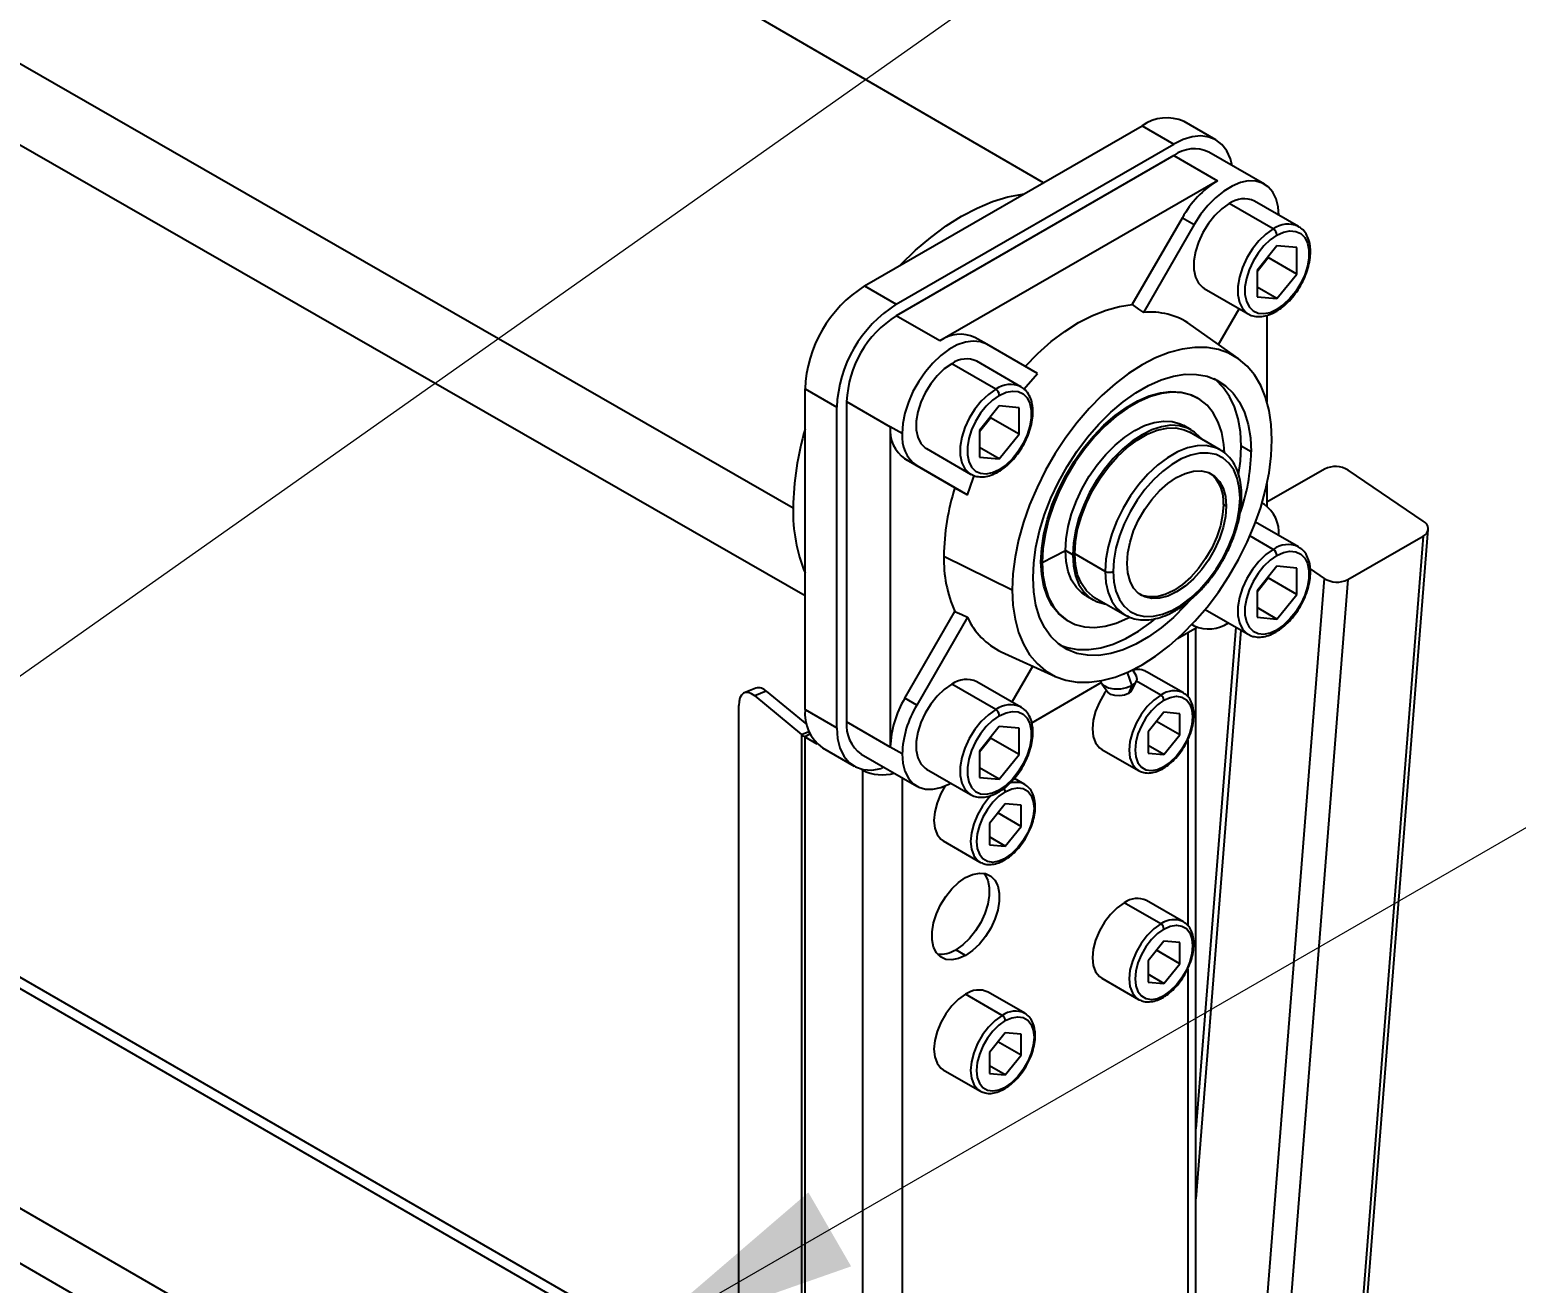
# Model space of a CAD drawing. Header units: millimetres. Extents: x 2 to 418, y 2 to 295.
# Drawn here: x 348.82 to 366.49, y 236.73 to 251.64 of the extents above; entities that cross this region are included whole.
import ezdxf

# ---------------------------------------------------------------- set-up
doc = ezdxf.new("R2010")
doc.units = ezdxf.units.MM
doc.styles.add('SLDTEXTSTYLE0', font='TXT', dxfattribs={"width": 0.75})
doc.dimstyles.new('SLDDIMSTYLE0', dxfattribs={"dimtxt": 3.175, "dimasz": 3.302, "dimexe": 0, "dimexo": 0.0625, "dimgap": 0.79375, "dimtad": 0, "dimtih": 1, "dimtoh": 1, "dimlfac": 15, "dimrnd": 1e-09, "dimzin": 4, "dimdsep": 46, "dimtxsty": 'SLDTEXTSTYLE0', "dimsah": 1, "dimcen": 0.09, "dimadec": 0, "dimazin": 1, "dimtfac": 1, "dimtmove": 0, "dimatfit": 0, "dimfxl": 0, "dimfrac": 2, "dimtolj": 1, "dimtzin": 12, "dimarcsym": 0})
doc.dimstyles.new('SLDDIMSTYLE2', dxfattribs={"dimtxt": 3.175, "dimasz": 3.302, "dimexe": 0, "dimexo": 0.0625, "dimgap": 0.79375, "dimtad": 0, "dimtih": 1, "dimtoh": 1, "dimlfac": 15, "dimrnd": 1e-09, "dimzin": 12, "dimdsep": 46, "dimtxsty": 'SLDTEXTSTYLE0', "dimsah": 1, "dimcen": 0.09, "dimadec": 0, "dimazin": 3, "dimtfac": 1, "dimtmove": 0, "dimatfit": 0, "dimfxl": 0, "dimfrac": 2, "dimtolj": 1, "dimtzin": 12, "dimarcsym": 0})

# ---------------------------------------------------------------- blocks, each defined once
blk = doc.blocks.new('_D_28')
at = {"color": 7, "linetype": 'Continuous', "lineweight": 0}
for p, q in [((345.802, 241.91), (369.566, 258.677)), ((369.566, 258.677), (375.916, 258.677)), ((343.257, 240.114), (338.794, 236.965))]:
    blk.add_line(p, q, dxfattribs=at)
at = {"color": 7, "linetype": 'Continuous', "lineweight": 18}
for points in [[(345.802, 241.91), (348.416, 243.132), (347.83, 243.962)], [(343.257, 240.114), (340.643, 238.891), (341.229, 238.061)]]:
    blk.add_solid(points, dxfattribs=at)
at = {"color": 7, "linetype": 'Continuous', "lineweight": 18, "insert": (375.916, 260.25), "char_height": 3.175, "attachment_point": 1, "style": 'SLDTEXTSTYLE0'}
blk.add_mtext('54.33', dxfattribs=at)
blk = doc.blocks.new('_D_29')
at = {"color": 7, "linetype": 'Continuous', "lineweight": 0}
for p, q in [((355.995, 236.026), (368.248, 243.099)), ((368.248, 243.099), (374.598, 243.099)), ((353.732, 234.72), (349.242, 232.127))]:
    blk.add_line(p, q, dxfattribs=at)
at = {"color": 7, "linetype": 'Continuous', "lineweight": 18}
for points in [[(355.995, 236.026), (358.584, 236.934), (358.076, 237.814)], [(353.732, 234.72), (351.144, 233.812), (351.652, 232.932)]]:
    blk.add_solid(points, dxfattribs=at)
at = {"color": 7, "linetype": 'Continuous', "lineweight": 18, "insert": (374.598, 244.672), "char_height": 3.175, "attachment_point": 1, "style": 'SLDTEXTSTYLE0'}
blk.add_mtext('48.00', dxfattribs=at)

msp = doc.modelspace()

# ---------------------------------------------------------------- linework, layer by layer
at = {"color": 7, "linetype": 'Continuous', "lineweight": 25}
for p, q in [((360.87053, 249.82143), (349.35969, 256.50354)), ((345.89744, 252.85184), (357.89469, 245.95319)), ((346.49326, 251.5382), (358.03611, 244.91171)), ((358.74322, 248.59335), (362.04305, 250.49831)), ((362.04305, 250.49831), (362.42017, 250.2806)), ((362.92013, 250.33011), (362.54301, 250.54781)), ((359.12034, 248.37564), (362.42017, 250.2806)), ((362.42017, 250.14451), (359.12034, 248.23955)), ((362.42017, 250.14451), (362.93872, 249.84516)), ((363.49677, 249.80477), (362.8368, 250.18576)), ((362.93872, 249.84516), (359.63888, 247.94021)), ((363.6034, 249.27092), (363.08014, 249.57299)), ((363.90337, 249.30062), (363.38011, 249.6027)), ((361.92609, 248.3731), (362.52205, 249.40532)), ((362.52205, 249.40532), (362.66347, 249.32368)), ((362.66347, 249.32368), (362.05911, 248.2769)), ((363.64582, 249.07079), (363.41012, 248.77758)), ((363.88152, 249.04971), (363.64582, 249.07079)), ((363.88152, 248.73543), (363.88152, 249.04971)), ((363.41012, 248.76717), (363.54211, 248.93137)), ((363.54211, 248.93137), (363.54211, 248.94178)), ((363.88152, 248.73543), (363.54211, 248.93137)), ((363.41012, 248.77758), (363.41012, 248.46329)), ((363.64582, 248.44222), (363.88152, 248.73543)), ((358.74322, 248.59335), (359.12034, 248.37564)), ((362.78016, 248.56344), (363.30342, 248.26137)), ((363.64582, 248.44222), (363.41012, 248.57828)), ((362.9511, 247.89727), (363.19684, 248.32289)), ((363.41012, 248.46329), (363.64582, 248.44222)), ((359.63888, 247.94021), (359.12034, 248.23955)), ((363.19327, 247.72472), (362.61612, 248.13596)), ((363.30342, 248.26137), (363.30999, 248.25774)), ((363.52797, 248.24388), (363.52797, 247.21662)), ((360.19697, 247.8998), (360.05555, 247.98144)), ((360.80133, 247.5508), (360.19697, 247.8998)), ((360.30356, 247.36597), (359.78031, 247.66804)), ((360.60354, 247.39567), (360.08028, 247.69774)), ((358.03611, 247.36861), (358.41323, 247.1509)), ((358.03611, 243.55808), (358.03611, 247.36861)), ((362.70594, 247.25936), (362.6918, 247.26753)), ((357.24777, 235.43794), (337.0936, 247.07269)), ((358.41323, 243.34038), (358.41323, 247.1509)), ((358.53108, 247.21893), (359.04963, 246.91958)), ((358.53108, 247.21893), (358.53108, 243.40841)), ((360.34599, 247.16584), (360.11029, 246.87263)), ((360.58169, 247.14476), (360.34599, 247.16584)), ((360.58169, 246.83047), (360.58169, 247.14476)), ((359.19105, 246.83794), (359.04963, 246.91958)), ((359.04963, 246.91958), (359.04963, 243.10906)), ((360.11029, 246.86221), (360.24228, 247.02641)), ((360.24228, 247.02641), (360.24228, 247.03682)), ((360.58169, 246.83047), (360.24228, 247.02641)), ((362.62633, 246.88194), (362.53912, 246.93229)), ((360.11029, 246.87263), (360.11029, 246.55834)), ((360.34599, 246.53726), (360.58169, 246.83047)), ((362.97265, 246.64353), (362.60967, 246.85307)), ((359.22222, 246.53807), (359.36364, 246.45643)), ((359.81817, 246.19392), (359.22222, 246.53807)), ((359.48033, 246.65848), (360.00359, 246.35641)), ((360.34599, 246.53726), (360.11029, 246.67333)), ((360.11029, 246.55834), (360.34599, 246.53726)), ((362.97265, 246.64353), (362.95101, 246.6551)), ((363.33941, 246.61993), (363.22156, 246.68796)), ((359.36364, 246.45643), (359.968, 246.10742)), ((360.00359, 246.35641), (360.01016, 246.35278)), ((364.2114, 246.41549), (363.52797, 246.02095)), ((365.38597, 245.79633), (364.49371, 246.40156)), ((359.81817, 246.19392), (359.968, 246.10742)), ((363.52797, 246.24094), (363.52797, 245.97331)), ((363.4968, 245.99423), (363.46871, 246.01046)), ((363.90337, 245.4901), (363.39265, 245.78493)), ((364.62341, 235.34267), (365.44392, 245.69889)), ((364.48976, 245.10207), (365.38543, 245.61913)), ((365.38543, 245.61913), (364.56506, 235.26469)), ((359.68602, 245.38171), (360.4992, 244.98031)), ((360.85511, 245.30551), (360.84097, 245.31367)), ((360.85511, 245.30551), (361.13088, 245.44566)), ((361.21809, 245.39531), (361.13088, 245.44566)), ((361.60464, 245.19937), (361.24166, 245.40892)), ((363.64582, 245.26027), (363.41012, 244.96705)), ((363.41012, 244.95664), (363.54211, 245.12084)), ((363.54211, 245.12084), (363.54211, 245.13125)), ((363.88152, 244.9249), (363.54211, 245.12084)), ((363.88152, 245.23919), (363.64582, 245.26027)), ((363.88152, 244.9249), (363.88152, 245.23919)), ((364.04318, 245.22742), (364.20745, 245.11599)), ((364.20745, 245.11599), (363.38655, 234.75477)), ((363.41012, 244.96705), (363.41012, 244.65277)), ((364.48976, 245.10207), (363.66939, 234.74763)), ((361.37255, 244.91151), (361.45976, 244.86116)), ((361.47643, 244.89003), (361.83941, 244.68048)), ((363.64582, 244.63169), (363.41012, 244.76776)), ((363.64582, 244.63169), (363.88152, 244.9249)), ((359.22222, 243.68985), (359.81817, 244.72207)), ((359.968, 244.65499), (359.36364, 243.6082)), ((361.15859, 244.61164), (361.17273, 244.60348)), ((361.83941, 244.68048), (361.86105, 244.66891)), ((362.79262, 244.74572), (363.30342, 244.45084)), ((363.41012, 244.65277), (363.64582, 244.63169)), ((362.46508, 244.40031), (362.69719, 244.5343)), ((362.63533, 244.5671), (362.66347, 244.55085)), ((362.66347, 244.55085), (362.63533, 244.5671)), ((363.15563, 244.53616), (362.68279, 238.56815)), ((362.68279, 232.33224), (362.68279, 244.52599)), ((363.30342, 244.45084), (363.30999, 244.44721)), ((360.3687, 244.24289), (361.01345, 243.94875)), ((360.49701, 243.64665), (360.74273, 244.07225)), ((360.60354, 243.58515), (360.08028, 243.88722)), ((361.82116, 243.97798), (361.8187, 243.97818)), ((361.82107, 243.97915), (361.82116, 243.97798)), ((361.82116, 243.97798), (361.82851, 243.98222)), ((361.92133, 243.78491), (361.97646, 243.89303)), ((361.97532, 243.95469), (361.93179, 244.02918)), ((362.53361, 243.75438), (362.09756, 244.00611)), ((357.45057, 243.80993), (357.31404, 243.75474)), ((357.57549, 243.77307), (357.43896, 243.71788)), ((357.43896, 243.71788), (357.99581, 243.25879)), ((357.57549, 243.77307), (358.0561, 243.37682)), ((360.30356, 243.55544), (359.78031, 243.85751)), ((360.73077, 243.39911), (361.55629, 243.87567)), ((361.56491, 243.86034), (361.63642, 243.76227)), ((361.92048, 243.83967), (361.88258, 243.74797)), ((357.24777, 224.22235), (357.24777, 243.60333)), ((358.03611, 243.55808), (358.41323, 243.34038)), ((359.36364, 243.6082), (359.22222, 243.68985)), ((359.04963, 243.10906), (358.53108, 243.40841)), ((360.34599, 243.35531), (360.11029, 243.0621)), ((360.58169, 243.33424), (360.34599, 243.35531)), ((362.30232, 243.52351), (362.11376, 243.28894)), ((362.49088, 243.25522), (362.21478, 243.41461)), ((362.49088, 243.50665), (362.30232, 243.52351)), ((362.49088, 243.25522), (362.49088, 243.50665)), ((358.03316, 243.23309), (358.17767, 243.14967)), ((360.11029, 243.05169), (360.24228, 243.21589)), ((360.24228, 243.21589), (360.24228, 243.2263)), ((360.58169, 243.01995), (360.24228, 243.21589)), ((360.58169, 243.01995), (360.58169, 243.33424)), ((362.11376, 243.28894), (362.11376, 243.03751)), ((362.30232, 243.02065), (362.49088, 243.25522)), ((358.24326, 243.10024), (358.62038, 242.88253)), ((358.70371, 243.02687), (359.36367, 242.64588)), ((359.19105, 243.02742), (359.04963, 243.10906)), ((360.11029, 243.0621), (360.11029, 242.74782)), ((360.34599, 242.72674), (360.58169, 243.01995)), ((361.56427, 243.08232), (362.00032, 242.83059)), ((362.30232, 243.02065), (362.11376, 243.1295)), ((362.11376, 243.03751), (362.30232, 243.02065)), ((358.69598, 242.85045), (358.71965, 242.83679)), ((358.97059, 242.87281), (358.93929, 242.85474)), ((359.48033, 242.84796), (360.00359, 242.54589)), ((360.34599, 242.72674), (360.11029, 242.86281)), ((362.00032, 242.83059), (362.0076, 242.82661)), ((360.11029, 242.74782), (360.34599, 242.72674)), ((360.64799, 242.66584), (360.52467, 242.73703)), ((360.00359, 242.54589), (360.01016, 242.54226)), ((360.4167, 242.43496), (360.22814, 242.20039)), ((360.60526, 242.16667), (360.32916, 242.32606)), ((360.60526, 242.4181), (360.4167, 242.43496)), ((360.60526, 242.16667), (360.60526, 242.4181)), ((360.22814, 242.20039), (360.22814, 241.94896)), ((360.4167, 241.9321), (360.60526, 242.16667)), ((359.67865, 241.99378), (360.1147, 241.74205)), ((360.4167, 241.9321), (360.22814, 242.04096)), ((360.22814, 241.94896), (360.4167, 241.9321)), ((360.1147, 241.74205), (360.12198, 241.73807)), ((362.26696, 241.00617), (361.83092, 241.2579)), ((362.53361, 241.03258), (362.09756, 241.2843)), ((359.9453, 240.63206), (359.82745, 240.70009)), ((362.30232, 240.8017), (362.11376, 240.56713)), ((362.49088, 240.78484), (362.30232, 240.8017)), ((362.49088, 240.53341), (362.49088, 240.78484)), ((362.11376, 240.56713), (362.11376, 240.3157)), ((362.49088, 240.53341), (362.21478, 240.6928)), ((362.30232, 240.29884), (362.49088, 240.53341)), ((361.56427, 240.36052), (362.00032, 240.10879)), ((362.30232, 240.29884), (362.11376, 240.4077)), ((360.38135, 239.91763), (359.9453, 240.16935)), ((360.64799, 239.94403), (360.21194, 240.19576)), ((362.11376, 240.3157), (362.30232, 240.29884)), ((362.00032, 240.10879), (362.0076, 240.10481)), ((360.4167, 239.71316), (360.22814, 239.47859)), ((360.60526, 239.6963), (360.4167, 239.71316)), ((360.60526, 239.44487), (360.60526, 239.6963)), ((360.22814, 239.47859), (360.22814, 239.22716)), ((360.60526, 239.44487), (360.32916, 239.60426)), ((360.4167, 239.2103), (360.22814, 239.31915)), ((360.4167, 239.2103), (360.60526, 239.44487)), ((359.67865, 239.27197), (360.1147, 239.02025)), ((360.22814, 239.22716), (360.4167, 239.2103)), ((360.1147, 239.02025), (360.12198, 239.01627))]:
    msp.add_line(p, q, dxfattribs=at)
at = {"color": 8, "linetype": 'Continuous', "lineweight": 25}
for p, q in [((357.24777, 235.30268), (336.89362, 247.05289)), ((363.04242, 245.97496), (363.00943, 245.99401)), ((363.6034, 245.4604), (363.32601, 245.62053)), ((357.24777, 232.69018), (335.15871, 245.44192)), ((357.24777, 232.037), (335.15871, 244.78874)), ((362.58516, 244.46963), (362.58516, 243.7124)), ((363.21843, 244.49991), (362.68279, 237.73924)), ((361.86438, 243.99761), (361.92048, 243.83967)), ((362.26696, 243.72798), (361.97747, 243.8951)), ((357.99581, 243.25879), (358.08255, 243.29385)), ((357.99581, 243.25879), (357.99581, 224.65419)), ((358.03316, 243.23309), (358.09389, 243.26815)), ((358.03316, 243.23309), (358.03316, 224.67575)), ((362.58516, 243.19197), (362.58516, 240.9906)), ((358.71965, 242.83679), (358.7295, 242.84248)), ((358.71965, 242.83679), (358.71965, 225.07205)), ((359.19105, 242.74554), (359.19105, 227.24959)), ((362.58516, 240.47017), (362.58516, 232.27588))]:
    msp.add_line(p, q, dxfattribs=at)
at = {"color": 7, "linetype": 'Continuous', "lineweight": 25, "flags": 128}
for points in [[(363.11321, 250.0262), (363.09267, 250.10461), (363.05021, 250.19847), (362.99223, 250.27425), (362.92017, 250.33008), (362.8358, 250.36459), (362.74119, 250.37692), (362.63868, 250.36677), (362.53079, 250.3344), (362.42017, 250.2806)], [(363.66929, 249.43576), (363.66107, 249.53241), (363.63633, 249.62889), (363.59587, 249.70994), (363.54084, 249.77328), (363.47279, 249.81711), (363.39364, 249.8402), (363.30564, 249.8419), (363.21126, 249.82215), (363.11318, 249.78152), (363.01416, 249.72115), (362.91701, 249.64275), (362.82447, 249.54854), (362.73915, 249.44117), (362.66347, 249.32368)], [(359.15899, 248.83338), (359.17442, 248.84927), (359.34988, 249.01847), (359.53002, 249.17139), (359.7133, 249.30672), (359.89816, 249.4233), (360.08301, 249.52015), (360.26629, 249.59643), (360.44643, 249.6515), (360.62189, 249.68488), (360.63732, 249.6868)], [(363.08014, 249.57299), (362.99193, 249.51136), (362.90757, 249.43102), (362.83076, 249.33546), (362.76485, 249.22888), (362.71271, 249.11592), (362.67664, 249.00153), (362.6582, 248.8907), (362.6582, 248.78827), (362.67664, 248.69874), (362.71271, 248.62599), (362.76485, 248.57323), (362.78016, 248.56344)], [(363.64582, 249.19743), (363.56643, 249.14197), (363.49052, 249.06966), (363.42138, 248.98366), (363.36206, 248.88773), (363.31514, 248.78607), (363.28267, 248.68312), (363.26608, 248.58337), (363.26608, 248.49119), (363.28267, 248.41061), (363.31514, 248.34514), (363.36206, 248.29765), (363.42138, 248.27022), (363.49052, 248.26403), (363.56643, 248.27938), (363.64582, 248.31557)], [(363.64582, 249.19743), (363.72521, 249.23363), (363.80113, 249.24897), (363.87026, 249.24279), (363.92958, 249.21536), (363.9765, 249.16787), (364.00897, 249.1024), (364.02557, 249.02182), (364.02557, 248.92964), (364.00897, 248.82989), (363.9765, 248.72693), (363.92958, 248.62527), (363.87026, 248.52935), (363.80113, 248.44335), (363.72521, 248.37104), (363.64582, 248.31557)], [(360.65151, 247.63729), (360.80491, 247.79209), (360.96337, 247.93138), (361.12523, 248.05371), (361.2888, 248.15779), (361.45237, 248.24256), (361.61423, 248.30711), (361.77269, 248.35077), (361.92609, 248.3731)], [(361.92609, 248.3731), (362.00062, 248.3192), (362.05911, 248.2769)], [(360.19697, 247.8998), (360.12129, 247.92991), (360.03597, 247.93877), (359.94343, 247.92614), (359.84628, 247.89237), (359.74727, 247.83842), (359.64918, 247.76581), (359.55481, 247.67659), (359.4668, 247.57329), (359.38766, 247.45882), (359.31961, 247.33641), (359.26458, 247.20954), (359.22412, 247.08177), (359.19938, 246.95673), (359.19105, 246.83794)], [(363.5869, 246.7628), (363.57844, 246.94427), (363.55316, 247.11398), (363.51134, 247.27009), (363.45342, 247.41087), (363.38006, 247.53478), (363.29205, 247.64048), (363.19035, 247.72679), (363.07608, 247.79277), (362.9505, 247.83771), (362.81497, 247.86111), (362.67099, 247.8627), (362.52012, 247.84249), (362.36403, 247.80067), (362.20442, 247.73773), (362.04305, 247.65433), (361.88167, 247.5514), (361.72206, 247.43007), (361.56597, 247.29167), (361.41511, 247.1377), (361.27112, 246.96986), (361.13559, 246.78999), (361.01001, 246.60006), (360.89574, 246.40214), (360.79405, 246.19841), (360.70603, 245.9911), (360.63267, 245.78248), (360.57476, 245.57484), (360.53293, 245.37044), (360.50765, 245.17154), (360.4992, 244.98031)], [(359.78031, 247.66804), (359.6921, 247.60641), (359.60774, 247.52606), (359.53093, 247.43051), (359.46502, 247.32392), (359.41288, 247.21097), (359.37681, 247.09657), (359.35837, 246.98574), (359.35837, 246.88332), (359.37681, 246.79378), (359.41288, 246.72104), (359.46502, 246.66828), (359.48033, 246.65848)], [(360.64274, 247.36808), (360.66574, 247.39619), (360.80133, 247.5508)], [(360.74668, 245.12318), (360.75545, 245.30203), (360.78163, 245.48858), (360.82486, 245.68031), (360.88458, 245.87463), (360.95995, 246.0689), (361.04998, 246.26051), (361.15343, 246.44686), (361.26891, 246.62542), (361.39487, 246.7938), (361.52958, 246.9497), (361.67125, 247.09102), (361.81794, 247.21585), (361.96767, 247.3225), (362.11842, 247.40952), (362.26816, 247.47575), (362.41485, 247.52029), (362.55651, 247.54253), (362.69123, 247.54217), (362.81718, 247.51922), (362.93267, 247.47399), (363.03612, 247.40709), (363.12614, 247.31942), (363.20152, 247.21217), (363.26123, 247.08679), (363.30447, 246.94498), (363.33064, 246.78865), (363.33941, 246.61993)], [(363.22156, 246.68796), (363.21279, 246.85669), (363.18661, 247.01302), (363.14338, 247.15483), (363.08367, 247.28021), (363.00829, 247.38745), (362.91827, 247.47512), (362.89882, 247.49004)], [(360.34599, 247.29248), (360.2666, 247.23702), (360.19068, 247.1647), (360.12155, 247.07871), (360.06223, 246.98278), (360.01531, 246.88112), (359.98284, 246.77816), (359.96624, 246.67842), (359.96624, 246.58624), (359.98284, 246.50565), (360.01531, 246.44019), (360.06223, 246.3927), (360.12155, 246.36526), (360.19068, 246.35908), (360.2666, 246.37442), (360.34599, 246.41062)], [(360.34599, 247.29248), (360.42538, 247.32868), (360.5013, 247.34402), (360.57043, 247.33784), (360.62975, 247.3104), (360.67667, 247.26291), (360.70914, 247.19745), (360.72574, 247.11686), (360.72574, 247.02468), (360.70914, 246.92494), (360.67667, 246.82198), (360.62975, 246.72032), (360.57043, 246.62439), (360.5013, 246.5384), (360.42538, 246.46608), (360.34599, 246.41062)], [(360.84097, 245.31367), (360.84952, 245.47553), (360.87503, 245.6447), (360.9171, 245.81853), (360.97508, 245.99426), (361.04804, 246.16914), (361.13483, 246.34039), (361.23408, 246.50532), (361.34424, 246.66133), (361.46355, 246.80595), (361.59015, 246.93692), (361.72203, 247.05215), (361.85712, 247.14984), (361.99328, 247.22844), (362.12836, 247.28672), (362.26024, 247.32375), (362.38684, 247.33896), (362.50616, 247.33209), (362.61631, 247.30326), (362.6918, 247.26753)], [(363.02243, 246.614), (363.01502, 246.70932), (362.98951, 246.84904), (362.94743, 246.97428), (362.88946, 247.08308), (362.8165, 247.17372), (362.72971, 247.24476), (362.63045, 247.2951), (362.5203, 247.32392), (362.40098, 247.33079), (362.27438, 247.31559), (362.1425, 247.27856), (362.00742, 247.22028), (361.87126, 247.14168), (361.73617, 247.04399), (361.60429, 246.92875), (361.4777, 246.79779), (361.35838, 246.65316), (361.24822, 246.49715), (361.14897, 246.33222), (361.06218, 246.16097), (360.98922, 245.9861), (360.93125, 245.81036), (360.88917, 245.63654), (360.86366, 245.46736), (360.85511, 245.30551)], [(361.13088, 245.44566), (361.13928, 245.58608), (361.1643, 245.73334), (361.20543, 245.88443), (361.26184, 246.03629), (361.33238, 246.18582), (361.4156, 246.32998), (361.50983, 246.46583), (361.61314, 246.5906), (361.72342, 246.70177), (361.83843, 246.79705), (361.95584, 246.87453), (362.07324, 246.93261), (362.18825, 246.97011), (362.29854, 246.98628), (362.40184, 246.98077), (362.49607, 246.95372), (362.53912, 246.93229)], [(362.74812, 246.77314), (362.73705, 246.78722), (362.66651, 246.85531), (362.58328, 246.90337), (362.48905, 246.93043), (362.38575, 246.93593), (362.27546, 246.91977), (362.16045, 246.88226), (362.04305, 246.82418), (361.92564, 246.74671), (361.81063, 246.65142), (361.70035, 246.54026), (361.59704, 246.41548), (361.50281, 246.27963), (361.41959, 246.13547), (361.34905, 245.98595), (361.29264, 245.83409), (361.25151, 245.68299), (361.22649, 245.53573), (361.21809, 245.39531)], [(361.24166, 245.40892), (361.25061, 245.55201), (361.27726, 245.70224), (361.32102, 245.85626), (361.38091, 246.01061), (361.45559, 246.16186), (361.54339, 246.30662), (361.64235, 246.44167), (361.75027, 246.56398), (361.86472, 246.67082), (361.98316, 246.7598), (362.10293, 246.82895), (362.22137, 246.87671), (362.33583, 246.90201), (362.44374, 246.9043), (362.5427, 246.88351), (362.60967, 246.85307)], [(360.4992, 244.98031), (360.50765, 244.79884), (360.53293, 244.62912), (360.57476, 244.47302), (360.63267, 244.33224), (360.70603, 244.20832), (360.79405, 244.10263), (360.89574, 244.01631), (361.01001, 243.95033), (361.13559, 243.90539), (361.27112, 243.88199), (361.41511, 243.8804), (361.56597, 243.90062), (361.72206, 243.94243), (361.88167, 244.00538), (362.04305, 244.08877), (362.20442, 244.1917), (362.36403, 244.31303), (362.52012, 244.45144), (362.67099, 244.6054), (362.81497, 244.77324), (362.9505, 244.95311), (363.07608, 245.14305), (363.19035, 245.34096), (363.29205, 245.54469), (363.38006, 245.752), (363.45342, 245.96062), (363.51134, 246.16827), (363.55316, 246.37266), (363.57844, 246.57156), (363.5869, 246.7628)], [(363.20742, 246.07021), (363.19899, 246.19516), (363.17391, 246.30759), (363.13272, 246.40499), (363.07636, 246.48519), (363.00607, 246.54639), (362.92343, 246.58723), (362.83029, 246.60679), (362.72873, 246.60464), (362.621, 246.58082), (362.50953, 246.53587), (362.3968, 246.4708), (362.28533, 246.38704), (362.17761, 246.28649), (362.07605, 246.17137), (361.9829, 246.04427), (361.90027, 245.90802), (361.82998, 245.76567), (361.77362, 245.6204), (361.73243, 245.47544), (361.70735, 245.33405), (361.69892, 245.19937)], [(363.19125, 246.34868), (363.21279, 246.50911), (363.22156, 246.68796)], [(361.86391, 245.29462), (361.87287, 245.41795), (361.89945, 245.54787), (361.94286, 245.68042), (362.00177, 245.81159), (362.0744, 245.93739), (362.15854, 246.054), (362.25163, 246.15786), (362.35085, 246.24584), (362.45317, 246.31524), (362.55549, 246.36398), (362.65471, 246.39055), (362.7478, 246.39417), (362.83194, 246.37471), (362.90457, 246.33276), (362.96348, 246.26961), (363.00689, 246.18718), (363.03347, 246.08795), (363.04242, 245.97496)], [(359.968, 246.10742), (360.0341, 246.30216), (360.04745, 246.33747)], [(361.69892, 245.19937), (361.70735, 245.07443), (361.73243, 244.96199), (361.77362, 244.86459), (361.82998, 244.78439), (361.90027, 244.72319), (361.9829, 244.68236), (362.07605, 244.6628), (362.17761, 244.66495), (362.28533, 244.68876), (362.3968, 244.73371), (362.50953, 244.79879), (362.621, 244.88254), (362.72873, 244.9831), (362.83029, 245.09821), (362.92343, 245.22531), (363.00607, 245.36156), (363.07636, 245.50391), (363.13272, 245.64919), (363.17391, 245.79414), (363.19899, 245.93553), (363.20742, 246.07021)], [(363.04242, 245.97496), (363.03347, 245.85164), (363.00689, 245.72172), (362.96348, 245.58916), (362.90457, 245.45799), (362.83194, 245.33219), (362.7478, 245.21559), (362.65471, 245.11172), (362.55549, 245.02375), (362.45317, 244.95434), (362.35085, 244.90561), (362.25163, 244.87903), (362.15854, 244.87542), (362.0744, 244.89488), (362.00177, 244.93682), (361.94286, 244.99997), (361.89945, 245.08241), (361.87287, 245.18163), (361.86391, 245.29462)], [(363.00943, 245.99401), (363.00047, 245.87069), (362.97389, 245.74077), (362.93048, 245.60821), (362.87157, 245.47704), (362.79894, 245.35124), (362.7148, 245.23464), (362.62171, 245.13077), (362.52249, 245.0428), (362.42017, 244.97339), (362.31785, 244.92466), (362.21863, 244.89808), (362.12554, 244.89447), (362.0414, 244.91393), (362.02036, 244.92318)], [(361.15859, 244.61164), (361.13483, 244.62624), (361.04804, 244.69729), (360.97508, 244.78792), (360.9171, 244.89672), (360.87503, 245.02197), (360.84952, 245.16169), (360.84097, 245.31367)], [(360.85511, 245.30551), (360.86366, 245.15352), (360.88917, 245.01381), (360.93125, 244.88856), (360.98922, 244.77976), (361.06218, 244.68912), (361.14897, 244.61808), (361.24822, 244.56774), (361.35838, 244.53892), (361.4777, 244.53205), (361.60429, 244.54725), (361.73617, 244.58428), (361.87126, 244.64256), (361.88963, 244.65201)], [(361.37255, 244.91151), (361.33238, 244.93814), (361.26184, 245.00623), (361.20543, 245.09296), (361.1643, 245.19656), (361.13928, 245.31493), (361.13088, 245.44566)], [(361.21809, 245.39531), (361.22649, 245.26459), (361.25151, 245.14622), (361.29264, 245.04261), (361.34905, 244.95588), (361.41959, 244.88779), (361.50281, 244.83973), (361.59704, 244.81267), (361.61488, 244.8101)], [(361.47643, 244.89003), (361.45559, 244.90298), (361.38091, 244.968), (361.32102, 245.05321), (361.27726, 245.1567), (361.25061, 245.27616), (361.24166, 245.40892)], [(363.64582, 245.38691), (363.56643, 245.33145), (363.49052, 245.25913), (363.42138, 245.17313), (363.36206, 245.07721), (363.31514, 244.97555), (363.28267, 244.87259), (363.26608, 244.77285), (363.26608, 244.68067), (363.28267, 244.60008), (363.31514, 244.53461), (363.36206, 244.48713), (363.42138, 244.45969), (363.49052, 244.45351), (363.56643, 244.46885), (363.64582, 244.50505)], [(363.64582, 245.38691), (363.72521, 245.42311), (363.80113, 245.43845), (363.87026, 245.43227), (363.92958, 245.40483), (363.9765, 245.35734), (364.00897, 245.29188), (364.02557, 245.21129), (364.02557, 245.11911), (364.00897, 245.01936), (363.9765, 244.91641), (363.92958, 244.81475), (363.87026, 244.71882), (363.80113, 244.63282), (363.72521, 244.56051), (363.64582, 244.50505)], [(362.61175, 244.8546), (362.55651, 244.79341), (362.41485, 244.65208), (362.26816, 244.52726), (362.11842, 244.42061), (361.96767, 244.33358), (361.81794, 244.26735), (361.67125, 244.22281), (361.52958, 244.20057), (361.39487, 244.20093), (361.26891, 244.22388), (361.15343, 244.26911), (361.04998, 244.33602), (360.95995, 244.42368), (360.88458, 244.53093), (360.82486, 244.65631), (360.78163, 244.79812), (360.75545, 244.95445), (360.74668, 245.12318)], [(359.81817, 244.72207), (359.90216, 244.68446), (359.968, 244.65499)], [(361.06942, 244.3211), (361.15106, 244.29192), (361.27701, 244.26897), (361.41173, 244.26861), (361.5534, 244.29085), (361.70009, 244.33538), (361.84982, 244.40161), (362.00057, 244.48864), (362.15031, 244.59529), (362.19773, 244.63338)], [(361.92048, 243.83967), (361.85888, 243.81371), (361.78632, 243.79945), (361.71155, 243.79863), (361.64358, 243.81133), (361.59062, 243.83602), (361.55905, 243.86973), (361.55181, 243.89784)], [(361.92048, 243.83967), (361.96368, 243.87421), (361.98328, 243.91316), (361.97691, 243.95182), (361.97532, 243.95469)], [(357.43896, 243.71788), (357.40166, 243.7434), (357.3658, 243.75749), (357.33274, 243.75959), (357.30377, 243.74962), (357.27999, 243.72798), (357.26232, 243.69549), (357.25144, 243.6534), (357.24777, 243.60333)], [(359.78031, 243.85751), (359.6921, 243.79589), (359.60774, 243.71554), (359.53093, 243.61999), (359.46502, 243.5134), (359.41288, 243.40044), (359.37681, 243.28605), (359.35837, 243.17522), (359.35837, 243.0728), (359.37681, 242.98326), (359.41288, 242.91052), (359.46502, 242.85775), (359.48033, 242.84796)], [(361.62049, 243.78413), (361.59578, 243.74895), (361.53607, 243.64552), (361.49114, 243.53702), (361.46325, 243.42887), (361.45379, 243.3265), (361.46325, 243.23506), (361.49114, 243.15911), (361.53607, 243.10248), (361.56427, 243.08232)], [(361.88258, 243.74797), (361.83395, 243.72828), (361.77666, 243.71909), (361.71941, 243.72178), (361.67094, 243.73596), (361.63861, 243.75946), (361.63642, 243.76227)], [(361.92133, 243.78491), (361.91513, 243.77515), (361.88258, 243.74797)], [(362.30232, 243.66674), (362.37837, 243.70075), (362.45061, 243.71326), (362.51541, 243.70365), (362.56952, 243.6724), (362.61024, 243.62107), (362.63552, 243.55225), (362.64409, 243.46938), (362.63552, 243.37661), (362.61024, 243.2786), (362.56952, 243.18026), (362.51541, 243.08653), (362.45061, 243.0021), (362.37837, 242.93121), (362.30232, 242.87742)], [(360.34599, 243.48196), (360.42538, 243.51815), (360.5013, 243.53349), (360.57043, 243.52731), (360.62975, 243.49988), (360.67667, 243.45239), (360.70914, 243.38692), (360.72574, 243.30634), (360.72574, 243.21416), (360.70914, 243.11441), (360.67667, 243.01146), (360.62975, 242.9098), (360.57043, 242.81387), (360.5013, 242.72787), (360.42538, 242.65556), (360.34599, 242.60009)], [(362.30232, 243.66674), (362.22627, 243.61294), (362.15403, 243.54205), (362.08923, 243.45762), (362.03511, 243.36389), (361.9944, 243.26555), (361.96912, 243.16755), (361.96055, 243.07478), (361.96912, 242.9919), (361.9944, 242.92308), (362.03511, 242.87176), (362.08923, 242.8405), (362.15403, 242.83089), (362.22627, 242.84341), (362.30232, 242.87742)], [(360.34599, 243.48196), (360.2666, 243.42649), (360.19068, 243.35418), (360.12155, 243.26818), (360.06223, 243.17226), (360.01531, 243.07059), (359.98284, 242.96764), (359.96624, 242.86789), (359.96624, 242.77571), (359.98284, 242.69513), (360.01531, 242.62966), (360.06223, 242.58217), (360.12155, 242.55474), (360.19068, 242.54856), (360.2666, 242.5639), (360.34599, 242.60009)], [(358.41323, 243.34038), (358.42272, 243.21255), (358.45092, 243.09911), (358.49709, 243.00309), (358.55997, 242.92708), (358.6379, 242.8731), (358.72876, 242.84262), (358.83013, 242.83644), (358.93929, 242.85474)], [(359.19105, 243.02742), (359.19938, 242.91825), (359.22412, 242.82177), (359.26458, 242.74072), (359.31961, 242.67738), (359.38766, 242.63355), (359.4668, 242.61045), (359.55481, 242.60876), (359.64918, 242.6285), (359.74727, 242.66914), (359.76951, 242.68102)], [(359.70201, 242.64797), (359.65045, 242.55698), (359.60552, 242.44847), (359.57763, 242.34032), (359.56817, 242.23796), (359.57763, 242.14651), (359.60552, 242.07057), (359.65045, 242.01393), (359.67865, 241.99378)], [(360.4167, 242.57819), (360.34065, 242.5244), (360.26841, 242.45351), (360.20361, 242.36908), (360.1495, 242.27535), (360.10878, 242.17701), (360.0835, 242.079), (360.07493, 241.98623), (360.0835, 241.90336), (360.10878, 241.83454), (360.1495, 241.78321), (360.20361, 241.75196), (360.26841, 241.74235), (360.34065, 241.75486), (360.4167, 241.78887)], [(360.4167, 242.57819), (360.49275, 242.6122), (360.56499, 242.62471), (360.62979, 242.6151), (360.68391, 242.58385), (360.72462, 242.53253), (360.7499, 242.4637), (360.75847, 242.38083), (360.7499, 242.28806), (360.72462, 242.19006), (360.68391, 242.09172), (360.62979, 241.99799), (360.56499, 241.91356), (360.49275, 241.84267), (360.4167, 241.78887)], [(360.16349, 241.60882), (360.17446, 241.59448), (360.20853, 241.52578), (360.22594, 241.44122), (360.22594, 241.34448), (360.20853, 241.23981), (360.17446, 241.13177), (360.12522, 241.02509), (360.06297, 240.92443), (359.99042, 240.83418), (359.91075, 240.7583), (359.82745, 240.70009)], [(359.9453, 241.55747), (360.02861, 241.59546), (360.10827, 241.61156), (360.18082, 241.60507), (360.24307, 241.57628), (360.29231, 241.52645), (360.32638, 241.45775), (360.3438, 241.37318), (360.3438, 241.27645), (360.32638, 241.17178), (360.29231, 241.06374), (360.24307, 240.95706), (360.18082, 240.85639), (360.10827, 240.76615), (360.02861, 240.69027), (359.9453, 240.63206)], [(359.9453, 240.63206), (359.86199, 240.59408), (359.78232, 240.57798), (359.70978, 240.58447), (359.64752, 240.61326), (359.59829, 240.66309), (359.56421, 240.73179), (359.5468, 240.81635), (359.5468, 240.91308), (359.56421, 241.01776), (359.59829, 241.1258), (359.64752, 241.23248), (359.70978, 241.33314), (359.78232, 241.42339), (359.86199, 241.49927), (359.9453, 241.55747)], [(361.83092, 241.2579), (361.747, 241.19854), (361.66729, 241.12031), (361.59578, 241.02715), (361.53607, 240.92372), (361.49114, 240.81521), (361.46325, 240.70706), (361.45379, 240.6047), (361.46325, 240.51325), (361.49114, 240.43731), (361.53607, 240.38068), (361.56427, 240.36052)], [(362.30232, 240.94494), (362.22627, 240.89114), (362.15403, 240.82025), (362.08923, 240.73582), (362.03511, 240.64209), (361.9944, 240.54375), (361.96912, 240.44574), (361.96055, 240.35298), (361.96912, 240.2701), (361.9944, 240.20128), (362.03511, 240.14995), (362.08923, 240.1187), (362.15403, 240.10909), (362.22627, 240.1216), (362.30232, 240.15561)], [(362.30232, 240.94494), (362.37837, 240.97894), (362.45061, 240.99146), (362.51541, 240.98185), (362.56952, 240.9506), (362.61024, 240.89927), (362.63552, 240.83045), (362.64409, 240.74757), (362.63552, 240.65481), (362.61024, 240.5568), (362.56952, 240.45846), (362.51541, 240.36473), (362.45061, 240.2803), (362.37837, 240.20941), (362.30232, 240.15561)], [(359.9453, 240.16935), (359.86138, 240.10999), (359.78167, 240.03177), (359.71016, 239.93861), (359.65045, 239.83518), (359.60552, 239.72667), (359.57763, 239.61852), (359.56817, 239.51616), (359.57763, 239.42471), (359.60552, 239.34877), (359.65045, 239.29213), (359.67865, 239.27197)], [(360.4167, 239.85639), (360.34065, 239.80259), (360.26841, 239.7317), (360.20361, 239.64727), (360.1495, 239.55354), (360.10878, 239.45521), (360.0835, 239.3572), (360.07493, 239.26443), (360.0835, 239.18156), (360.10878, 239.11273), (360.1495, 239.06141), (360.20361, 239.03016), (360.26841, 239.02055), (360.34065, 239.03306), (360.4167, 239.06707)], [(360.4167, 239.85639), (360.49275, 239.8904), (360.56499, 239.90291), (360.62979, 239.8933), (360.68391, 239.86205), (360.72462, 239.81073), (360.7499, 239.7419), (360.75847, 239.65903), (360.7499, 239.56626), (360.72462, 239.46825), (360.68391, 239.36992), (360.62979, 239.27618), (360.56499, 239.19176), (360.49275, 239.12087), (360.4167, 239.06707)]]:
    msp.add_lwpolyline(points, dxfattribs=at)
at = {"color": 8, "linetype": 'Continuous', "lineweight": 25, "flags": 128}
for points in [[(363.6034, 249.27092), (363.51519, 249.20929), (363.43083, 249.12894), (363.35402, 249.03339), (363.28811, 248.92681), (363.23597, 248.81385), (363.1999, 248.69945), (363.18146, 248.58863), (363.18146, 248.4862), (363.1999, 248.39666), (363.23597, 248.32392), (363.28811, 248.27116), (363.30342, 248.26137)], [(360.30356, 247.36597), (360.21535, 247.30434), (360.131, 247.22399), (360.05419, 247.12844), (359.98827, 247.02185), (359.93614, 246.9089), (359.90007, 246.7945), (359.88162, 246.68367), (359.88162, 246.58125), (359.90007, 246.49171), (359.93614, 246.41897), (359.98827, 246.36621), (360.00359, 246.35641)], [(362.95101, 246.6551), (362.90569, 246.67397), (362.80672, 246.69475), (362.69881, 246.69247), (362.58435, 246.66716), (362.46592, 246.6194), (362.34614, 246.55026), (362.2277, 246.46127), (362.11325, 246.35443), (362.00533, 246.23212), (361.90637, 246.09708), (361.81857, 245.95231), (361.74389, 245.80107), (361.684, 245.64671), (361.64024, 245.4927), (361.61359, 245.34247), (361.60464, 245.19937)], [(363.6034, 245.4604), (363.51519, 245.39877), (363.43083, 245.31842), (363.35402, 245.22287), (363.28811, 245.11628), (363.23597, 245.00332), (363.1999, 244.88893), (363.18146, 244.7781), (363.18146, 244.67568), (363.1999, 244.58614), (363.23597, 244.5134), (363.28811, 244.46063), (363.30342, 244.45084)], [(361.60464, 245.19937), (361.61359, 245.06662), (361.64024, 244.94716), (361.684, 244.84367), (361.74389, 244.75846), (361.81857, 244.69343), (361.83941, 244.68048)], [(362.26696, 243.72798), (362.18305, 243.66861), (362.10334, 243.59039), (362.03183, 243.49723), (361.97212, 243.3938), (361.92719, 243.28529), (361.8993, 243.17714), (361.88984, 243.07478), (361.8993, 242.98333), (361.92719, 242.90739), (361.97212, 242.85075), (362.00032, 242.83059)], [(360.30356, 243.55544), (360.21535, 243.49381), (360.131, 243.41347), (360.05419, 243.31791), (359.98827, 243.21133), (359.93614, 243.09837), (359.90007, 242.98398), (359.88162, 242.87315), (359.88162, 242.77073), (359.90007, 242.68119), (359.93614, 242.60845), (359.98827, 242.55568), (360.00359, 242.54589)], [(360.25302, 242.53936), (360.21772, 242.50184), (360.14621, 242.40868), (360.0865, 242.30525), (360.04157, 242.19675), (360.01368, 242.0886), (360.00422, 241.98623), (360.01368, 241.89479), (360.04157, 241.81884), (360.0865, 241.76221), (360.1147, 241.74205)], [(362.26696, 241.00617), (362.18305, 240.94681), (362.10334, 240.86859), (362.03183, 240.77542), (361.97212, 240.672), (361.92719, 240.56349), (361.8993, 240.45534), (361.88984, 240.35298), (361.8993, 240.26153), (361.92719, 240.18558), (361.97212, 240.12895), (362.00032, 240.10879)], [(360.38135, 239.91763), (360.29743, 239.85827), (360.21772, 239.78004), (360.14621, 239.68688), (360.0865, 239.58345), (360.04157, 239.47494), (360.01368, 239.36679), (360.00422, 239.26443), (360.01368, 239.17298), (360.04157, 239.09704), (360.0865, 239.04041), (360.1147, 239.02025)]]:
    msp.add_lwpolyline(points, dxfattribs=at)
at = {"color": 7, "linetype": 'Continuous', "lineweight": 25}
for centre, radius, start, end in [((362.33545, 250.09463), 0.49845, 65.392714, 125.917745), ((362.66299, 249.81671), 0.40794, 64.78089, 126.529568), ((363.57497, 248.82514), 1.20219, 121.954672, 151.144391), ((363.25551, 249.33145), 0.29849, 65.327623, 125.982836), ((363.55371, 249.19324), 0.09221, 2.605478, 57.394522), ((359.56037, 247.30507), 1.52558, 122.386856, 177.613144), ((359.93749, 247.08736), 1.52558, 122.386856, 177.613144), ((359.80502, 247.16384), 1.27513, 122.476304, 177.523696), ((362.14864, 247.45957), 0.82222, 55.350431, 96.251495), ((359.88298, 247.59949), 0.41913, 65.686048, 125.618173), ((359.95568, 247.4265), 0.29849, 65.327623, 125.982836), ((360.25388, 247.28829), 0.09221, 2.605478, 57.394522), ((361.39139, 245.90296), 3.49706, 163.629013, 179.176997), ((359.46684, 246.87853), 0.41923, 174.379621, 234.301961), ((359.60827, 246.79689), 0.41923, 174.379621, 234.301961), ((361.02679, 246.65655), 2.31291, 340.494934, 359.092654), ((362.58503, 246.03393), 0.42627, 354.626838, 51.054049), ((364.34028, 246.15972), 0.2864, 57.609507, 116.743691), ((362.47118, 245.34541), 2.78539, 162.264304, 179.253434), ((359.83243, 245.90906), 1.93825, 178.695458, 202.062091), ((363.2555, 245.65662), 0.41498, 355.662088, 54.445413), ((365.34479, 245.70785), 0.09759, 294.607894, 65.044104), ((361.21726, 245.34541), 1.53166, 178.642102, 204.014618), ((363.55371, 245.38272), 0.09221, 2.605478, 57.394522), ((361.65178, 245.29036), 0.10247, 242.609672, 297.390328), ((364.36088, 245.35783), 0.2864, 237.609507, 296.743691), ((360.72594, 244.99111), 0.82913, 203.915873, 244.477623), ((362.83399, 244.94308), 0.42769, 246.503665, 303.386987), ((359.95568, 243.61598), 0.29849, 65.327623, 125.982836), ((361.99593, 243.81693), 0.21475, 61.753482, 106.368261), ((357.48246, 243.68792), 0.12611, 42.469404, 104.651318), ((362.22556, 243.66325), 0.07684, 2.605478, 57.394522), ((358.54125, 243.51085), 0.50735, 174.657959, 234.02986), ((360.25127, 243.06801), 1.20234, 148.856272, 178.043501), ((360.39269, 242.98637), 1.20234, 148.856272, 178.043501), ((360.25388, 243.47777), 0.09221, 2.605478, 57.394522), ((358.94773, 243.3671), 0.41869, 174.337576, 234.350243), ((358.16929, 243.47095), 0.27406, 230.728335, 240.216912), ((358.95758, 243.30529), 0.52545, 243.074905, 285.540478), ((361.98644, 241.04689), 0.26213, 64.91783, 126.392629), ((362.22556, 240.94144), 0.07684, 2.605478, 57.394522), ((359.64766, 240.97483), 0.32833, 263.282538, 303.20029), ((360.10082, 239.95835), 0.26213, 64.91783, 126.392629), ((360.33994, 239.8529), 0.07684, 2.605478, 57.394522)]:
    msp.add_arc(centre, radius, start, end, dxfattribs=at)
at = {"color": 8, "linetype": 'Continuous', "lineweight": 25}
for centre, radius, start, end in [((363.77924, 249.02802), 0.29987, 66.203171, 125.902767), ((363.61728, 248.31194), 0.02877, 304.040707, 7.2574), ((360.47941, 247.12307), 0.29987, 66.203171, 125.902767), ((360.31745, 246.40698), 0.02877, 304.040707, 7.2574), ((363.19506, 246.09968), 0.03196, 292.73773, 355.956648), ((363.77924, 245.2175), 0.29987, 66.203171, 125.902767), ((363.61728, 244.50141), 0.02877, 304.040707, 7.2574), ((362.42221, 243.5178), 0.2613, 64.286614, 126.45223), ((360.47941, 243.31255), 0.29987, 66.203171, 125.902767), ((362.27854, 242.87439), 0.02397, 304.040123, 7.257459), ((360.54302, 242.45651), 0.23403, 62.807217, 111.126878), ((360.31745, 242.59646), 0.02877, 304.040707, 7.2574), ((360.34084, 242.57483), 0.07593, 2.539958, 36.844385), ((360.39292, 241.78584), 0.02397, 304.040123, 7.257459), ((362.42221, 240.796), 0.2613, 64.286614, 126.45223), ((362.27854, 240.15258), 0.02397, 304.040123, 7.257459), ((360.5366, 239.70745), 0.2613, 64.286614, 126.45223), ((360.39292, 239.06404), 0.02397, 304.040123, 7.257459)]:
    msp.add_arc(centre, radius, start, end, dxfattribs=at)
at = {"color": 7, "linetype": 'Continuous', "lineweight": 25}
for points, knots in [([(363.63339, 248.2881), (363.64802, 248.29707), (363.69009, 248.32287), (363.75749, 248.3783), (363.83188, 248.45702), (363.89833, 248.54706), (363.95469, 248.64499), (363.99907, 248.74759), (364.02989, 248.85151), (364.04588, 248.95347), (364.04594, 249.05025), (364.02938, 249.13875), (363.99533, 249.21429), (363.95121, 249.27064), (363.91391, 249.292), (363.89868, 249.30072)], [0, 0, 0, 0, 0.04362265, 0.12552907, 0.20725619, 0.28877708, 0.37020466, 0.45170784, 0.53341585, 0.61552429, 0.69819445, 0.78139715, 0.86412775, 0.94453708, 1, 1, 1, 1]), ([(363.31203, 248.25874), (363.31637, 248.25579), (363.3403, 248.2395), (363.39385, 248.22835), (363.46831, 248.22702), (363.54938, 248.24523), (363.60451, 248.27336), (363.63339, 248.2881)], [0, 0, 0, 0, 0.050412736, 0.278221949, 0.506390768, 0.741418411, 1, 1, 1, 1]), ([(360.33356, 246.38315), (360.34818, 246.39212), (360.39026, 246.41792), (360.45766, 246.47335), (360.53204, 246.55206), (360.59849, 246.64211), (360.65486, 246.74003), (360.69924, 246.84264), (360.73006, 246.94655), (360.74605, 247.04852), (360.74611, 247.14529), (360.72955, 247.2338), (360.69549, 247.30934), (360.65138, 247.36568), (360.61408, 247.38705), (360.59885, 247.39577)], [0, 0, 0, 0, 0.04362265, 0.12552907, 0.20725619, 0.28877708, 0.37020466, 0.45170784, 0.53341585, 0.61552429, 0.69819445, 0.78139715, 0.86412775, 0.94453708, 1, 1, 1, 1]), ([(363.22694, 246.09742), (363.2265, 246.12005), (363.22523, 246.18558), (363.21097, 246.28742), (363.17885, 246.39728), (363.13103, 246.49357), (363.06817, 246.57268), (363.00618, 246.62711), (362.96206, 246.64733), (362.94718, 246.65415)], [0, 0, 0, 0, 0.08868811, 0.25683082, 0.42501797, 0.59204841, 0.756595, 0.91785869, 1, 1, 1, 1]), ([(360.0122, 246.35378), (360.01654, 246.35083), (360.04047, 246.33455), (360.09402, 246.3234), (360.16848, 246.32207), (360.24955, 246.34027), (360.30468, 246.36841), (360.33356, 246.38315)], [0, 0, 0, 0, 0.050412736, 0.278221949, 0.506390768, 0.741418411, 1, 1, 1, 1]), ([(361.86488, 244.66986), (361.87829, 244.66264), (361.91938, 244.64051), (361.99815, 244.62379), (362.09797, 244.61906), (362.20372, 244.63455), (362.31331, 244.66893), (362.42499, 244.72216), (362.53644, 244.79314), (362.64542, 244.88039), (362.74983, 244.98208), (362.84782, 245.09621), (362.93766, 245.22065), (363.01778, 245.35312), (363.08673, 245.49121), (363.14325, 245.63245), (363.1863, 245.77435), (363.21481, 245.91432), (363.22591, 246.02174), (363.22672, 246.0813), (363.22694, 246.09742)], [0, 0, 0, 0, 0.027498817, 0.084244806, 0.141368192, 0.199430153, 0.258483586, 0.318217445, 0.378258673, 0.438328876, 0.498322982, 0.558229664, 0.618069481, 0.677875855, 0.737687098, 0.797533624, 0.857453515, 0.91748771, 0.97767158, 1, 1, 1, 1]), ([(363.63339, 244.47758), (363.64802, 244.48654), (363.69009, 244.51235), (363.75749, 244.56778), (363.83188, 244.64649), (363.89833, 244.73653), (363.95469, 244.83446), (363.99907, 244.93707), (364.02989, 245.04098), (364.04588, 245.14295), (364.04594, 245.23972), (364.02938, 245.32823), (363.99533, 245.40376), (363.95121, 245.46011), (363.91391, 245.48148), (363.89868, 245.4902)], [0, 0, 0, 0, 0.04362265, 0.12552907, 0.20725619, 0.28877708, 0.37020466, 0.45170784, 0.53341585, 0.61552429, 0.69819445, 0.78139715, 0.86412775, 0.94453708, 1, 1, 1, 1]), ([(363.31203, 244.44821), (363.31637, 244.44526), (363.3403, 244.42898), (363.39385, 244.41783), (363.46831, 244.4165), (363.54938, 244.4347), (363.60451, 244.46284), (363.63339, 244.47758)], [0, 0, 0, 0, 0.050412736, 0.278221949, 0.506390768, 0.741418411, 1, 1, 1, 1]), ([(362.29196, 242.85452), (362.30569, 242.86297), (362.34523, 242.8873), (362.4085, 242.94024), (362.47787, 243.01582), (362.53904, 243.1023), (362.58975, 243.196), (362.62803, 243.29347), (362.65234, 243.39114), (362.66139, 243.48549), (362.65431, 243.5733), (362.63008, 243.65028), (362.59109, 243.71328), (362.55347, 243.73984), (362.53565, 243.75242)], [0, 0, 0, 0, 0.04644541, 0.13380071, 0.22097898, 0.30795365, 0.39486295, 0.48188653, 0.56918776, 0.65698327, 0.7454111, 0.83411351, 0.92138327, 1, 1, 1, 1]), ([(360.33356, 242.57262), (360.34818, 242.58159), (360.39026, 242.6074), (360.45766, 242.66283), (360.53204, 242.74154), (360.59849, 242.83158), (360.65486, 242.92951), (360.69924, 243.03212), (360.73006, 243.13603), (360.74605, 243.23799), (360.74611, 243.33477), (360.72955, 243.42328), (360.69549, 243.49881), (360.65138, 243.55516), (360.61408, 243.57652), (360.59885, 243.58524)], [0, 0, 0, 0, 0.043622645, 0.125529069, 0.207256186, 0.28877708, 0.370204659, 0.451707839, 0.533415854, 0.61552429, 0.698194453, 0.781397152, 0.864127747, 0.944537083, 1, 1, 1, 1]), ([(362.00954, 242.82687), (362.02745, 242.81888), (362.0657, 242.80181), (362.13332, 242.79917), (362.20627, 242.81332), (362.25983, 242.83633), (362.28824, 242.85241), (362.29196, 242.85452)], [0, 0, 0, 0, 0.21488776, 0.45892019, 0.70896899, 0.96186094, 1, 1, 1, 1]), ([(360.40634, 241.76598), (360.42007, 241.77442), (360.45961, 241.79875), (360.52288, 241.8517), (360.59226, 241.92727), (360.65343, 242.01375), (360.70413, 242.10746), (360.74242, 242.20493), (360.76672, 242.30259), (360.77578, 242.39695), (360.7687, 242.48476), (360.74446, 242.56174), (360.70547, 242.62474), (360.66785, 242.65129), (360.65003, 242.66388)], [0, 0, 0, 0, 0.046445412, 0.133800708, 0.220978982, 0.307953647, 0.394862952, 0.481886534, 0.569187759, 0.656983274, 0.745411098, 0.834113513, 0.921383272, 1, 1, 1, 1]), ([(360.0122, 242.54326), (360.01654, 242.54031), (360.04047, 242.52403), (360.09402, 242.51288), (360.16848, 242.51154), (360.24955, 242.52975), (360.30468, 242.55789), (360.33356, 242.57262)], [0, 0, 0, 0, 0.05041274, 0.27822195, 0.50639077, 0.74141841, 1, 1, 1, 1]), ([(360.12392, 241.73833), (360.14183, 241.73033), (360.18008, 241.71326), (360.2477, 241.71063), (360.32065, 241.72478), (360.37421, 241.74778), (360.40262, 241.76387), (360.40634, 241.76598)], [0, 0, 0, 0, 0.21488776, 0.45892019, 0.70896899, 0.96186094, 1, 1, 1, 1]), ([(362.29196, 240.13272), (362.30569, 240.14117), (362.34523, 240.1655), (362.4085, 240.21844), (362.47787, 240.29401), (362.53904, 240.3805), (362.58975, 240.4742), (362.62803, 240.57167), (362.65234, 240.66934), (362.66139, 240.76369), (362.65431, 240.8515), (362.63008, 240.92848), (362.59109, 240.99148), (362.55347, 241.01803), (362.53565, 241.03062)], [0, 0, 0, 0, 0.04644541, 0.13380071, 0.22097898, 0.30795365, 0.39486295, 0.48188653, 0.56918776, 0.65698327, 0.7454111, 0.83411351, 0.92138327, 1, 1, 1, 1]), ([(362.00954, 240.10507), (362.02745, 240.09708), (362.0657, 240.08001), (362.13332, 240.07737), (362.20627, 240.09152), (362.25983, 240.11452), (362.28824, 240.13061), (362.29196, 240.13272)], [0, 0, 0, 0, 0.21488776, 0.45892019, 0.70896899, 0.96186094, 1, 1, 1, 1]), ([(360.40634, 239.04418), (360.42007, 239.05262), (360.45961, 239.07695), (360.52288, 239.1299), (360.59226, 239.20547), (360.65343, 239.29195), (360.70413, 239.38565), (360.74242, 239.48312), (360.76672, 239.58079), (360.77578, 239.67515), (360.7687, 239.76295), (360.74446, 239.83994), (360.70547, 239.90294), (360.66785, 239.92949), (360.65003, 239.94207)], [0, 0, 0, 0, 0.04644541, 0.13380071, 0.22097898, 0.30795365, 0.39486295, 0.48188653, 0.56918776, 0.65698327, 0.7454111, 0.83411351, 0.92138327, 1, 1, 1, 1]), ([(360.12392, 239.01652), (360.14183, 239.00853), (360.18008, 238.99146), (360.2477, 238.98882), (360.32065, 239.00297), (360.37421, 239.02598), (360.40262, 239.04207), (360.40634, 239.04418)], [0, 0, 0, 0, 0.214887761, 0.45892019, 0.708968992, 0.961860936, 1, 1, 1, 1])]:
    msp.add_open_spline(points, degree=3, knots=knots, dxfattribs=at)

# ---------------------------------------------------------------- dimensions: what is measured, and where the dimension line sits
at = {"color": 7, "linetype": 'Continuous', "lineweight": 18}
for base, p1, p2, angle, dimstyle, picture, middle in [((345.80248, 241.90991), (334.34803, 245.25674), (336.89362, 247.05289), 35.206592, 'SLDDIMSTYLE2', '_D_28', (369.56582, 258.6772)), ((355.99523, 236.02576), (359.75674, 231.24178), (362.01948, 232.54804), 29.997312, 'SLDDIMSTYLE0', '_D_29', (368.24819, 243.09925))]:
    dim = msp.add_linear_dim(base=base, p1=p1, p2=p2, angle=angle, dimstyle=dimstyle, dxfattribs=at)
    dim.commit()
    dim.dimension.update_dxf_attribs({"geometry": picture, "text_midpoint": middle, "dimtype": 160})

doc.saveas('drawing.dxf')
